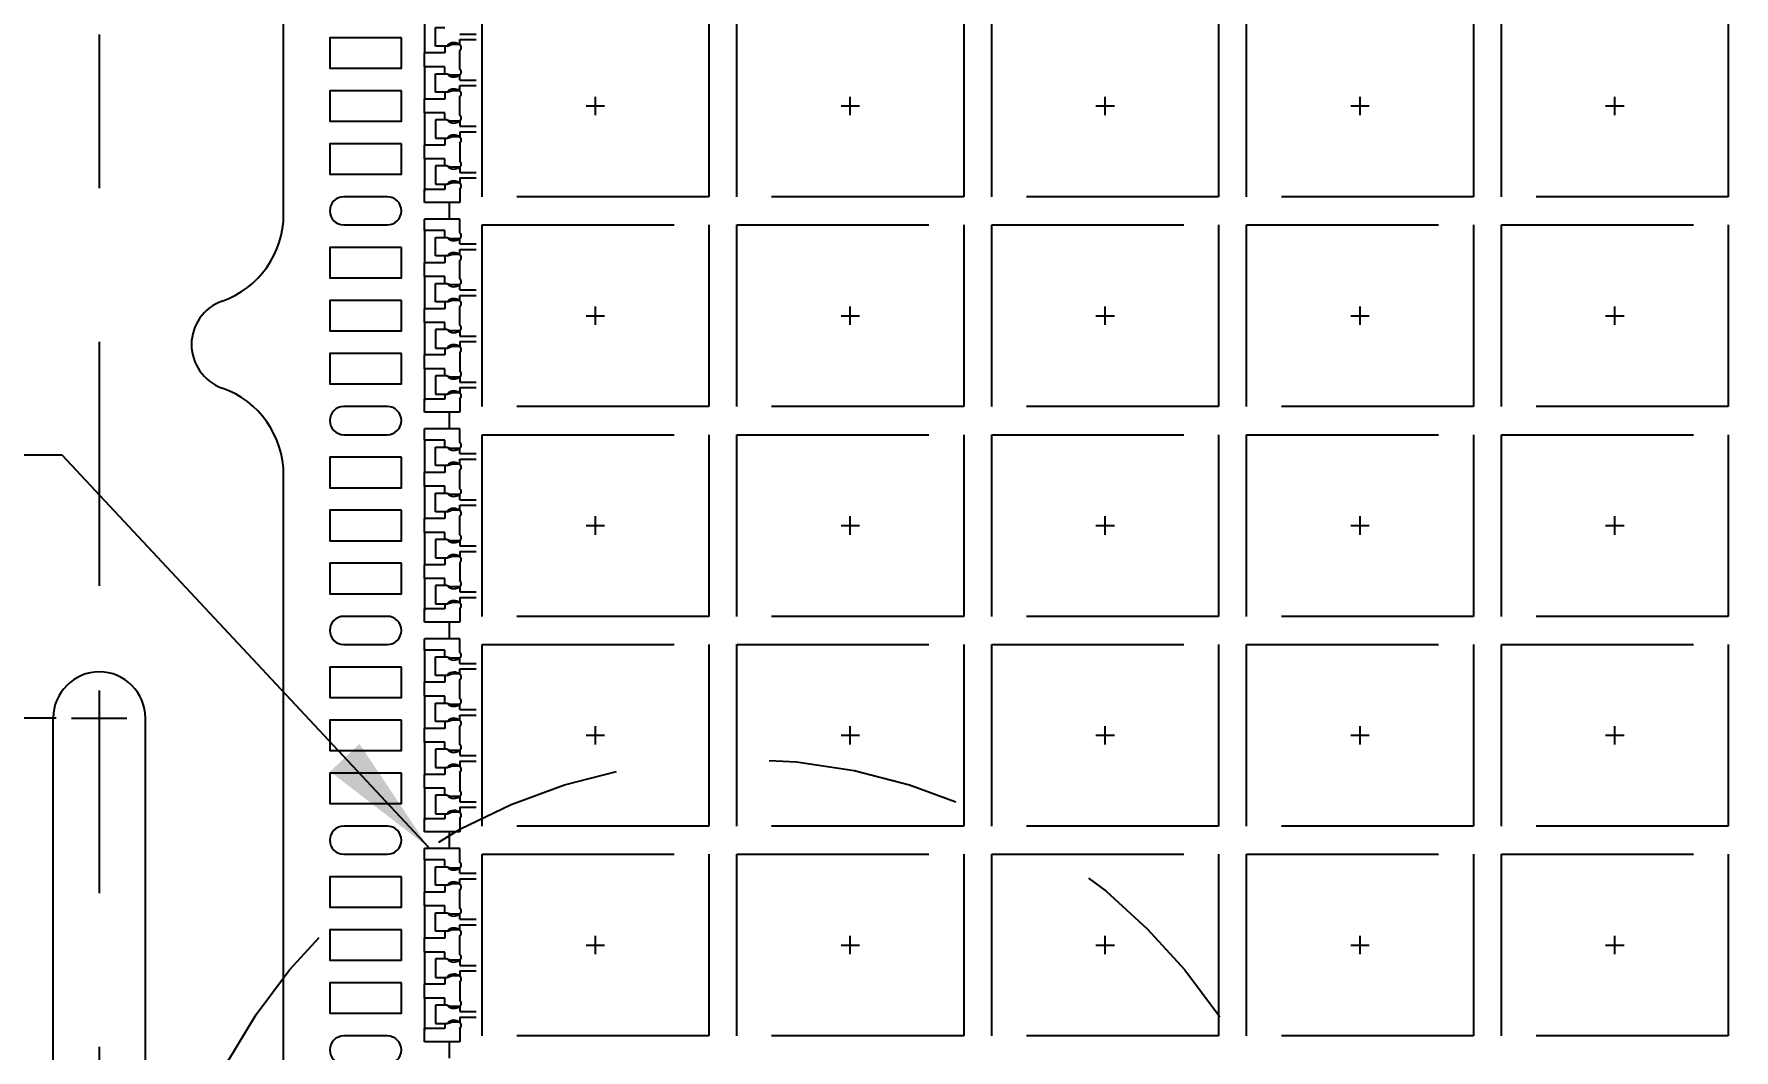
# Model space of a CAD drawing. Header units: millimetres. Extents: x 393.2 to 449.6, y 107.5 to 114.2.
# Drawn here: x 405.496 to 406.603, y 109.645 to 110.306 of the extents above; entities that cross this region are included whole.
import ezdxf

# ---------------------------------------------------------------- set-up
doc = ezdxf.new("R2010")
doc.units = ezdxf.units.MM
doc.header["$LTSCALE"] = 0.5
doc.header["$PDMODE"] = 98
for name, pattern in [('CENTER', [50.8, 31.75, -6.35, 6.35, -6.35]), ('HIDDEN', [0.375, 0.25, -0.125]), ('PHANTOM', [2.5, 1.25, -0.25, 0.25, -0.25, 0.25, -0.25])]:
    doc.linetypes.add(name, pattern=pattern)
for name, color, linetype in [('1D', 4, 'Continuous'), ('BTM', 7, 'HIDDEN'), ('CEN', 2, 'CENTER'), ('DIM', 3, 'Continuous'), ('PKG', 1, 'PHANTOM')]:
    doc.layers.add(name, color=color, linetype=linetype)
doc.styles.add('SIMPLEX', font='simplex.shx')
doc.dimstyles.new('Standard2', dxfattribs={"dimtxt": 0.06, "dimasz": 0.08, "dimexe": 0.01, "dimexo": 0.01, "dimgap": 0.027, "dimtad": 0, "dimdec": 3, "dimlfac": 16.666667, "dimrnd": 0.0005, "dimzin": 1, "dimdsep": 46, "dimtxsty": 'SIMPLEX', "dimcen": 0.1905, "dimclrd": 256, "dimclre": 256, "dimclrt": 256, "dimadec": 0, "dimazin": 0, "dimtp": 0.03, "dimtm": 0.05, "dimtfac": 0.8, "dimtdec": 3, "dimtmove": 0, "dimatfit": 3, "dimfxl": 0.05, "dimtolj": 1, "dimtzin": 4, "dimlwd": -1, "dimlwe": -1, "dimarcsym": 0})
doc.dimstyles.new('Standard4', dxfattribs={"dimtxt": 0.08, "dimasz": 0.08, "dimexe": 0.015, "dimexo": 0.015, "dimgap": 0.027, "dimtad": 0, "dimdec": 3, "dimrnd": 0.0005, "dimzin": 1, "dimdsep": 46, "dimtxsty": 'SIMPLEX', "dimcen": 0.1905, "dimclrd": 256, "dimclre": 256, "dimclrt": 256, "dimadec": 0, "dimazin": 0, "dimtp": 0.03, "dimtm": 0.05, "dimtfac": 0.8, "dimtdec": 3, "dimtmove": 0, "dimatfit": 3, "dimfxl": 0.05, "dimtolj": 1, "dimtzin": 4, "dimlwd": -1, "dimlwe": -1, "dimarcsym": 0})

# ---------------------------------------------------------------- blocks, each defined once
blk = doc.blocks.new('*D17')
at = {"layer": '1D', "ltscale": 0.1, "transparency": 16777216}
blk.add_line((406.3786, 108.9867), (406.3786, 108.5493), dxfattribs=at)
at = {"layer": 'Defpoints', "color": 0, "ltscale": 0.1, "transparency": 16777216}
for p in [(407.4376, 111.0096), (406.3786, 108.9967), (406.3786, 108.5493)]:
    blk.add_point(p, dxfattribs=at)
at = {"layer": '1D', "ltscale": 0.1, "transparency": 16777216, "insert": (406.3786, 108.3794), "char_height": 0.06, "attachment_point": 5, "rotation": 90, "style": 'SIMPLEX'}
blk.add_mtext('\\A1;17.650', dxfattribs=at)
blk = doc.blocks.new('*D18')
at = {"layer": '1D', "ltscale": 0.1, "transparency": 16777216}
blk.add_line((405.5106, 109.4407), (405.0469, 109.4407), dxfattribs=at)
at = {"layer": 'Defpoints', "color": 0, "ltscale": 0.1, "transparency": 16777216}
for p in [(407.4376, 111.0096), (405.0469, 109.4407), (405.5206, 109.4407)]:
    blk.add_point(p, dxfattribs=at)
at = {"layer": '1D', "ltscale": 0.1, "transparency": 16777216, "insert": (404.8771, 109.4407), "char_height": 0.06, "attachment_point": 5, "style": 'SIMPLEX'}
blk.add_mtext('\\A1;26.150', dxfattribs=at)
blk = doc.blocks.new('*D19')
at = {"layer": '1D', "ltscale": 0.1, "transparency": 16777216}
blk.add_line((405.5106, 109.8606), (405.0469, 109.8606), dxfattribs=at)
at = {"layer": 'Defpoints', "color": 0, "ltscale": 0.1, "transparency": 16777216}
for p in [(407.4376, 111.0096), (405.0469, 109.8606), (405.5206, 109.8606)]:
    blk.add_point(p, dxfattribs=at)
at = {"layer": '1D', "ltscale": 0.1, "transparency": 16777216, "insert": (404.8828, 109.8606), "char_height": 0.06, "attachment_point": 5, "style": 'SIMPLEX'}
blk.add_mtext('\\A1;19.150', dxfattribs=at)
blk = doc.blocks.new('*D40')
at = {"layer": 'Defpoints', "color": 0, "transparency": 16777216}
for p in [(407.4376, 111.0096), (405.7503, 109.1976), (405.0473, 109.0161)]:
    blk.add_point(p, dxfattribs=at)
at = {"layer": 'DIM', "transparency": 16777216}
for p, q in [((405.3673, 109.1976), (405.2073, 109.0161)), ((405.7403, 109.1976), (405.3673, 109.1976)), ((405.2073, 109.0161), (405.0473, 109.0161))]:
    blk.add_line(p, q, dxfattribs=at)
at = {"layer": 'DIM', "transparency": 16777216, "insert": (404.8717, 109.0161), "char_height": 0.06, "attachment_point": 5, "style": 'SIMPLEX'}
blk.add_mtext('\\A1;30.200', dxfattribs=at)
blk = doc.blocks.new('*D41')
at = {"layer": 'Defpoints', "color": 0, "transparency": 16777216}
for p in [(407.4376, 111.0096), (406.3786, 109.0236), (405.0473, 108.9219)]:
    blk.add_point(p, dxfattribs=at)
at = {"layer": 'DIM', "transparency": 16777216}
for p, q in [((405.3673, 109.0236), (405.2073, 108.9219)), ((406.3686, 109.0236), (405.3673, 109.0236)), ((405.2073, 108.9219), (405.0473, 108.9219))]:
    blk.add_line(p, q, dxfattribs=at)
at = {"layer": 'DIM', "transparency": 16777216, "insert": (404.8775, 108.9219), "char_height": 0.06, "attachment_point": 5, "style": 'SIMPLEX'}
blk.add_mtext('\\A1;33.100', dxfattribs=at)
blk = doc.blocks.new('*D42')
at = {"layer": 'Defpoints', "color": 0, "transparency": 16777216}
for p in [(407.4376, 111.0096), (405.6886, 109.2351), (405.466, 108.5492)]:
    blk.add_point(p, dxfattribs=at)
at = {"layer": 'DIM', "transparency": 16777216}
for p, q in [((405.6886, 109.2251), (405.6886, 108.8692)), ((405.6886, 108.8692), (405.466, 108.7092)), ((405.466, 108.7092), (405.466, 108.5492))]:
    blk.add_line(p, q, dxfattribs=at)
at = {"layer": 'DIM', "transparency": 16777216, "insert": (405.466, 108.3794), "char_height": 0.06, "attachment_point": 5, "rotation": 90, "style": 'SIMPLEX'}
blk.add_mtext('\\A1;29.150', dxfattribs=at)
blk = doc.blocks.new('*D43')
at = {"layer": 'Defpoints', "color": 0, "transparency": 16777216}
for p in [(407.4376, 111.0096), (405.7575, 109.2524), (405.7701, 108.5492)]:
    blk.add_point(p, dxfattribs=at)
at = {"layer": 'DIM', "transparency": 16777216}
for p, q in [((405.7575, 109.2424), (405.7575, 108.8692)), ((405.7575, 108.8692), (405.7701, 108.7092)), ((405.7701, 108.7092), (405.7701, 108.5492))]:
    blk.add_line(p, q, dxfattribs=at)
at = {"layer": 'DIM', "transparency": 16777216, "insert": (405.7701, 108.3737), "char_height": 0.06, "attachment_point": 5, "rotation": 90, "style": 'SIMPLEX'}
blk.add_mtext('\\A1;28.003', dxfattribs=at)
blk = doc.blocks.new('*D44')
at = {"layer": 'Defpoints', "color": 0, "transparency": 16777216}
for p in [(407.4376, 111.0096), (405.7666, 109.2297), (405.8534, 108.5492)]:
    blk.add_point(p, dxfattribs=at)
at = {"layer": 'DIM', "transparency": 16777216}
for p, q in [((405.7666, 109.2197), (405.7666, 108.8692)), ((405.7666, 108.8692), (405.8534, 108.7092)), ((405.8534, 108.7092), (405.8534, 108.5492))]:
    blk.add_line(p, q, dxfattribs=at)
at = {"layer": 'DIM', "transparency": 16777216, "insert": (405.8534, 108.3737), "char_height": 0.06, "attachment_point": 5, "rotation": 90, "style": 'SIMPLEX'}
blk.add_mtext('\\A1;27.850', dxfattribs=at)
blk = doc.blocks.new('*D45')
at = {"layer": 'Defpoints', "color": 0, "transparency": 16777216}
for p in [(407.4376, 111.0096), (405.6978, 109.226), (405.0473, 109.1644)]:
    blk.add_point(p, dxfattribs=at)
at = {"layer": 'DIM', "transparency": 16777216}
for p, q in [((405.3673, 109.226), (405.2073, 109.1644)), ((405.6878, 109.226), (405.3673, 109.226)), ((405.2073, 109.1644), (405.0473, 109.1644))]:
    blk.add_line(p, q, dxfattribs=at)
at = {"layer": 'DIM', "transparency": 16777216, "insert": (404.8717, 109.1644), "char_height": 0.06, "attachment_point": 5, "style": 'SIMPLEX'}
blk.add_mtext('\\A1;29.728', dxfattribs=at)
blk = doc.blocks.new('*D46')
at = {"layer": 'Defpoints', "color": 0, "ltscale": 0.1, "transparency": 16777216}
for p in [(407.4376, 111.0096), (405.7732, 109.2231), (405.0473, 109.0943)]:
    blk.add_point(p, dxfattribs=at)
at = {"layer": 'DIM', "linetype": 'ByBlock', "ltscale": 0.1, "transparency": 16777216}
for p, q in [((405.3673, 109.2231), (405.2073, 109.0943)), ((405.7632, 109.2231), (405.3673, 109.2231)), ((405.2073, 109.0943), (405.0473, 109.0943))]:
    blk.add_line(p, q, dxfattribs=at)
at = {"layer": 'DIM', "ltscale": 0.1, "transparency": 16777216, "insert": (404.8717, 109.0943), "char_height": 0.06, "attachment_point": 5, "style": 'SIMPLEX'}
blk.add_mtext('\\A1;29.775', dxfattribs=at)
blk = doc.blocks.new('*D47')
at = {"layer": 'Defpoints', "color": 0, "ltscale": 0.1, "transparency": 16777216}
for p in [(407.4376, 111.0096), (405.7353, 109.2351), (405.5645, 108.5492)]:
    blk.add_point(p, dxfattribs=at)
at = {"layer": 'DIM', "linetype": 'ByBlock', "ltscale": 0.1, "transparency": 16777216}
for p, q in [((405.7353, 109.2251), (405.7353, 108.8692)), ((405.7353, 108.8692), (405.5645, 108.7092)), ((405.5645, 108.7092), (405.5645, 108.5492))]:
    blk.add_line(p, q, dxfattribs=at)
at = {"layer": 'DIM', "ltscale": 0.1, "transparency": 16777216, "insert": (405.5645, 108.3737), "char_height": 0.06, "attachment_point": 5, "rotation": 90, "style": 'SIMPLEX'}
blk.add_mtext('\\A1;28.373', dxfattribs=at)
blk = doc.blocks.new('*D48')
at = {"layer": 'Defpoints', "color": 0, "ltscale": 0.1, "transparency": 16777216}
for p in [(407.4376, 111.0096), (405.7503, 109.1976), (405.6691, 108.5492)]:
    blk.add_point(p, dxfattribs=at)
at = {"layer": 'DIM', "linetype": 'ByBlock', "ltscale": 0.1, "transparency": 16777216}
for p, q in [((405.7503, 109.1876), (405.7503, 108.8692)), ((405.7503, 108.8692), (405.6691, 108.7092)), ((405.6691, 108.7092), (405.6691, 108.5492))]:
    blk.add_line(p, q, dxfattribs=at)
at = {"layer": 'DIM', "ltscale": 0.1, "transparency": 16777216, "insert": (405.6691, 108.3794), "char_height": 0.06, "attachment_point": 5, "rotation": 90, "style": 'SIMPLEX'}
blk.add_mtext('\\A1;28.123', dxfattribs=at)
blk = doc.blocks.new('*D49')
at = {"layer": 'Defpoints', "color": 0, "ltscale": 0.1, "transparency": 16777216}
for p in [(407.4376, 111.0096), (405.0473, 109.2297), (405.7503, 109.2297)]:
    blk.add_point(p, dxfattribs=at)
at = {"layer": 'DIM', "linetype": 'ByBlock', "ltscale": 0.1, "transparency": 16777216}
blk.add_line((405.7403, 109.2297), (405.0473, 109.2297), dxfattribs=at)
at = {"layer": 'DIM', "ltscale": 0.1, "transparency": 16777216, "insert": (404.8717, 109.2297), "char_height": 0.06, "attachment_point": 5, "style": 'SIMPLEX'}
blk.add_mtext('\\A1;29.665', dxfattribs=at)
blk = doc.blocks.new('*D50')
at = {"layer": 'Defpoints', "color": 0, "ltscale": 0.1, "transparency": 16777216}
for p in [(407.4376, 111.0096), (405.7732, 109.1976), (405.9413, 108.5492)]:
    blk.add_point(p, dxfattribs=at)
at = {"layer": 'DIM', "linetype": 'ByBlock', "ltscale": 0.1, "transparency": 16777216}
for p, q in [((405.7732, 109.1876), (405.7732, 108.8692)), ((405.7732, 108.8692), (405.9413, 108.7092)), ((405.9413, 108.7092), (405.9413, 108.5492))]:
    blk.add_line(p, q, dxfattribs=at)
at = {"layer": 'DIM', "ltscale": 0.1, "transparency": 16777216, "insert": (405.9413, 108.3737), "char_height": 0.06, "attachment_point": 5, "rotation": 90, "style": 'SIMPLEX'}
blk.add_mtext('\\A1;27.740', dxfattribs=at)
blk = doc.blocks.new('*D51')
at = {"layer": 'Defpoints', "color": 0, "ltscale": 0.1, "transparency": 16777216}
for p in [(407.4376, 111.0096), (405.0473, 109.3055), (405.7503, 109.2405)]:
    blk.add_point(p, dxfattribs=at)
at = {"layer": 'DIM', "linetype": 'ByBlock', "ltscale": 0.1, "transparency": 16777216}
for p, q in [((405.2073, 109.3055), (405.0473, 109.3055)), ((405.3673, 109.2405), (405.2073, 109.3055)), ((405.7403, 109.2405), (405.3673, 109.2405))]:
    blk.add_line(p, q, dxfattribs=at)
at = {"layer": 'DIM', "ltscale": 0.1, "transparency": 16777216, "insert": (404.8717, 109.3055), "char_height": 0.06, "attachment_point": 5, "style": 'SIMPLEX'}
blk.add_mtext('\\A1;29.485', dxfattribs=at)
blk = doc.blocks.new('*U100')
at = {"layer": 'CEN', "ltscale": 0.005}
for p, q in [((-0.006, 0), (0.006, 0)), ((0, -0.006), (0, 0.006))]:
    blk.add_line(p, q, dxfattribs=at)
at = {"layer": 'PKG', "color": 1, "linetype": 'HIDDEN'}
blk.add_lwpolyline([(-0.0738, -0.0591), (-0.0738, 0.0591), (0.0738, 0.0591), (0.0738, -0.0591)], close=True, dxfattribs=at)
blk = doc.blocks.new('*U101')
at = {"layer": 'CEN', "color": 0, "linetype": 'ByBlock', "lineweight": -2, "transparency": 16777216}
for p in [(0, 0.9555), (0.1659, 0.9555), (0.3318, 0.9555), (0.4977, 0.9555), (0.6636, 0.9555), (0, 0.819), (0.1659, 0.819), (0.3318, 0.819), (0.4977, 0.819), (0.6636, 0.819), (0, 0.6825), (0.1659, 0.6825), (0.3318, 0.6825), (0.4977, 0.6825), (0.6636, 0.6825), (0, 0.546), (0.1659, 0.546), (0.3318, 0.546), (0.4977, 0.546), (0.6636, 0.546), (0, 0.4095), (0.1659, 0.4095), (0.3318, 0.4095), (0.4977, 0.4095), (0.6636, 0.4095)]:
    blk.add_blockref('*U100', p, dxfattribs=at)
blk = doc.blocks.new('*D153')
at = {"layer": 'Defpoints', "color": 0, "ltscale": 0.1, "transparency": 16777216}
for p in [(407.4376, 111.0096), (405.0473, 109.3708), (405.6978, 109.2443)]:
    blk.add_point(p, dxfattribs=at)
at = {"layer": 'DIM', "ltscale": 0.1, "transparency": 16777216}
for p, q in [((405.2073, 109.3708), (405.0473, 109.3708)), ((405.3673, 109.2443), (405.2073, 109.3708)), ((405.6878, 109.2443), (405.3673, 109.2443))]:
    blk.add_line(p, q, dxfattribs=at)
at = {"layer": 'DIM', "ltscale": 0.1, "transparency": 16777216, "insert": (404.8717, 109.3708), "char_height": 0.06, "attachment_point": 5, "style": 'SIMPLEX'}
blk.add_mtext('\\A1;29.423', dxfattribs=at)
blk = doc.blocks.new('*D154')
at = {"layer": 'Defpoints', "color": 0, "ltscale": 0.1, "transparency": 16777216}
for p in [(407.4376, 111.0096), (405.784, 109.1976), (406.0263, 108.5492)]:
    blk.add_point(p, dxfattribs=at)
at = {"layer": 'DIM', "ltscale": 0.1, "transparency": 16777216}
for p, q in [((405.784, 109.1876), (405.784, 108.8692)), ((405.784, 108.8692), (406.0263, 108.7092)), ((406.0263, 108.7092), (406.0263, 108.5492))]:
    blk.add_line(p, q, dxfattribs=at)
at = {"layer": 'DIM', "ltscale": 0.1, "transparency": 16777216, "insert": (406.0263, 108.3737), "char_height": 0.06, "attachment_point": 5, "rotation": 90, "style": 'SIMPLEX'}
blk.add_mtext('\\A1;27.560', dxfattribs=at)

msp = doc.modelspace()

# ---------------------------------------------------------------- linework, layer by layer
at = {"ltscale": 0.03}
for p, q in [((405.764989, 110.297892), (405.763489, 110.297892)), ((405.763489, 110.297892), (405.763489, 110.293392)), ((405.764989, 110.297892), (405.767989, 110.298792)), ((405.773239, 110.298792), (405.767989, 110.298792)), ((405.763489, 110.293392), (405.750289, 110.293392)), ((405.750289, 110.284392), (405.750289, 110.293392)), ((405.773239, 110.283061), (405.773239, 110.294723)), ((405.763489, 110.284392), (405.750289, 110.284392)), ((405.763489, 110.279892), (405.763489, 110.284392)), ((405.763489, 110.279892), (405.764989, 110.279892)), ((405.764989, 110.279892), (405.767989, 110.278992)), ((405.773239, 110.278992), (405.767989, 110.278992)), ((405.764989, 110.267892), (405.763489, 110.267892)), ((405.763489, 110.267892), (405.763489, 110.263392)), ((405.764989, 110.267892), (405.767989, 110.268792)), ((405.773239, 110.268792), (405.767989, 110.268792)), ((405.773239, 110.253061), (405.773239, 110.264723)), ((405.763489, 110.263392), (405.750289, 110.263392)), ((405.750289, 110.254392), (405.750289, 110.263392)), ((405.763489, 110.254392), (405.750289, 110.254392)), ((405.763489, 110.249892), (405.763489, 110.254392)), ((405.764989, 110.249892), (405.763489, 110.249892)), ((405.764989, 110.249892), (405.767989, 110.248992)), ((405.773239, 110.248992), (405.767989, 110.248992)), ((405.763489, 110.233392), (405.750289, 110.233392)), ((405.750289, 110.224392), (405.750289, 110.233392)), ((405.763489, 110.237892), (405.764989, 110.237892)), ((405.763489, 110.237892), (405.763489, 110.233392)), ((405.764989, 110.237892), (405.767989, 110.238792)), ((405.773239, 110.238792), (405.767989, 110.238792)), ((405.773239, 110.234723), (405.773239, 110.223061)), ((405.763489, 110.224392), (405.750289, 110.224392)), ((405.763489, 110.219892), (405.763489, 110.224392)), ((405.764989, 110.219892), (405.763489, 110.219892)), ((405.764989, 110.219892), (405.767989, 110.218992)), ((405.764989, 110.207892), (405.767989, 110.208792)), ((405.773239, 110.218992), (405.767989, 110.218992)), ((405.773239, 110.218992), (405.767989, 110.218992)), ((405.773239, 110.208792), (405.767989, 110.208792)), ((405.773239, 110.208792), (405.767989, 110.208792)), ((405.763489, 110.204592), (405.750289, 110.204592)), ((405.750289, 110.196042), (405.750289, 110.204592)), ((405.763489, 110.207892), (405.763489, 110.204592)), ((405.763489, 110.207892), (405.764989, 110.207892)), ((405.773239, 110.204723), (405.773239, 110.196042)), ((405.773239, 110.196042), (405.750289, 110.196042)), ((405.773239, 110.185242), (405.750289, 110.185242)), ((405.750289, 110.177892), (405.750289, 110.185242)), ((405.763489, 110.177892), (405.750289, 110.177892)), ((405.763489, 110.173392), (405.763489, 110.177892)), ((405.773239, 110.176561), (405.773239, 110.185242)), ((405.763489, 110.173392), (405.764989, 110.173392)), ((405.764989, 110.173392), (405.767989, 110.172492)), ((405.773239, 110.172492), (405.767989, 110.172492)), ((405.763489, 110.156892), (405.750289, 110.156892)), ((405.750289, 110.147892), (405.750289, 110.156892)), ((405.764989, 110.161392), (405.763489, 110.161392)), ((405.763489, 110.161392), (405.763489, 110.156892)), ((405.764989, 110.161392), (405.767989, 110.162292)), ((405.773239, 110.162292), (405.767989, 110.162292)), ((405.773239, 110.146561), (405.773239, 110.158223)), ((405.763489, 110.147892), (405.750289, 110.147892)), ((405.763489, 110.143392), (405.763489, 110.147892)), ((405.763489, 110.143392), (405.764989, 110.143392)), ((405.764989, 110.143392), (405.767989, 110.142492)), ((405.773239, 110.142492), (405.767989, 110.142492)), ((405.764989, 110.131392), (405.763489, 110.131392)), ((405.763489, 110.131392), (405.763489, 110.126892)), ((405.764989, 110.131392), (405.767989, 110.132292)), ((405.773239, 110.132292), (405.767989, 110.132292)), ((405.763489, 110.126892), (405.750289, 110.126892)), ((405.750289, 110.117892), (405.750289, 110.126892)), ((405.773239, 110.116561), (405.773239, 110.128223)), ((405.763489, 110.117892), (405.750289, 110.117892)), ((405.763489, 110.113392), (405.763489, 110.117892)), ((405.764989, 110.113392), (405.763489, 110.113392)), ((405.764989, 110.113392), (405.767989, 110.112492)), ((405.773239, 110.112492), (405.767989, 110.112492)), ((405.763489, 110.101392), (405.764989, 110.101392)), ((405.763489, 110.101392), (405.763489, 110.096892)), ((405.764989, 110.101392), (405.767989, 110.102292)), ((405.773239, 110.102292), (405.767989, 110.102292)), ((405.773239, 110.098223), (405.773239, 110.086561)), ((405.763489, 110.096892), (405.750289, 110.096892)), ((405.750289, 110.087892), (405.750289, 110.096892)), ((405.763489, 110.087892), (405.750289, 110.087892)), ((405.763489, 110.083392), (405.763489, 110.087892)), ((405.764989, 110.083392), (405.763489, 110.083392)), ((405.764989, 110.083392), (405.767989, 110.082492)), ((405.773239, 110.082492), (405.767989, 110.082492)), ((405.773239, 110.082492), (405.767989, 110.082492)), ((405.763489, 110.068092), (405.750289, 110.068092)), ((405.750289, 110.059542), (405.750289, 110.068092)), ((405.763489, 110.071392), (405.763489, 110.068092)), ((405.763489, 110.071392), (405.764989, 110.071392)), ((405.764989, 110.071392), (405.767989, 110.072292)), ((405.773239, 110.072292), (405.767989, 110.072292)), ((405.773239, 110.072292), (405.767989, 110.072292)), ((405.773239, 110.068223), (405.773239, 110.059542)), ((405.773239, 110.059542), (405.750289, 110.059542)), ((405.773239, 110.048742), (405.750289, 110.048742)), ((405.750289, 110.041392), (405.750289, 110.048742)), ((405.773239, 110.040061), (405.773239, 110.048742)), ((405.763489, 110.041392), (405.750289, 110.041392)), ((405.763489, 110.036892), (405.763489, 110.041392)), ((405.763489, 110.036892), (405.764989, 110.036892)), ((405.764989, 110.036892), (405.767989, 110.035992)), ((405.773239, 110.035992), (405.767989, 110.035992)), ((405.763489, 110.020392), (405.750289, 110.020392)), ((405.750289, 110.011392), (405.750289, 110.020392)), ((405.764989, 110.024892), (405.763489, 110.024892)), ((405.763489, 110.024892), (405.763489, 110.020392)), ((405.764989, 110.024892), (405.767989, 110.025792)), ((405.773239, 110.025792), (405.767989, 110.025792)), ((405.773239, 110.010061), (405.773239, 110.021723)), ((405.763489, 110.011392), (405.750289, 110.011392)), ((405.763489, 110.006892), (405.763489, 110.011392)), ((405.763489, 110.006892), (405.764989, 110.006892)), ((405.764989, 110.006892), (405.767989, 110.005992)), ((405.773239, 110.005992), (405.767989, 110.005992)), ((405.763489, 109.990392), (405.750289, 109.990392)), ((405.750289, 109.981392), (405.750289, 109.990392)), ((405.764989, 109.994892), (405.763489, 109.994892)), ((405.763489, 109.994892), (405.763489, 109.990392)), ((405.764989, 109.994892), (405.767989, 109.995792)), ((405.773239, 109.995792), (405.767989, 109.995792)), ((405.773239, 109.980061), (405.773239, 109.991723)), ((405.763489, 109.981392), (405.750289, 109.981392)), ((405.763489, 109.976892), (405.763489, 109.981392)), ((405.764989, 109.976892), (405.763489, 109.976892)), ((405.764989, 109.976892), (405.767989, 109.975992)), ((405.773239, 109.975992), (405.767989, 109.975992)), ((405.763489, 109.964892), (405.764989, 109.964892)), ((405.763489, 109.964892), (405.763489, 109.960392)), ((405.764989, 109.964892), (405.767989, 109.965792)), ((405.773239, 109.965792), (405.767989, 109.965792)), ((405.763489, 109.960392), (405.750289, 109.960392)), ((405.750289, 109.951392), (405.750289, 109.960392)), ((405.773239, 109.961723), (405.773239, 109.950061)), ((405.763489, 109.951392), (405.750289, 109.951392)), ((405.763489, 109.946892), (405.763489, 109.951392)), ((405.764989, 109.946892), (405.763489, 109.946892)), ((405.764989, 109.946892), (405.767989, 109.945992)), ((405.773239, 109.945992), (405.767989, 109.945992)), ((405.773239, 109.945992), (405.767989, 109.945992)), ((405.763489, 109.931592), (405.750289, 109.931592)), ((405.750289, 109.923042), (405.750289, 109.931592)), ((405.763489, 109.934892), (405.763489, 109.931592)), ((405.763489, 109.934892), (405.764989, 109.934892)), ((405.764989, 109.934892), (405.767989, 109.935792)), ((405.773239, 109.935792), (405.767989, 109.935792)), ((405.773239, 109.935792), (405.767989, 109.935792)), ((405.773239, 109.931723), (405.773239, 109.923042)), ((405.773239, 109.923042), (405.750289, 109.923042)), ((405.773239, 109.912242), (405.750289, 109.912242)), ((405.750289, 109.904892), (405.750289, 109.912242)), ((405.773239, 109.903561), (405.773239, 109.912242)), ((405.763489, 109.904892), (405.750289, 109.904892)), ((405.763489, 109.900392), (405.763489, 109.904892)), ((405.763489, 109.900392), (405.764989, 109.900392)), ((405.764989, 109.900392), (405.767989, 109.899492)), ((405.773239, 109.899492), (405.767989, 109.899492)), ((405.764989, 109.888392), (405.763489, 109.888392)), ((405.763489, 109.888392), (405.763489, 109.883892)), ((405.764989, 109.888392), (405.767989, 109.889292)), ((405.773239, 109.889292), (405.767989, 109.889292)), ((405.763489, 109.883892), (405.750289, 109.883892)), ((405.750289, 109.874892), (405.750289, 109.883892)), ((405.773239, 109.873561), (405.773239, 109.885223)), ((405.763489, 109.874892), (405.750289, 109.874892)), ((405.763489, 109.870392), (405.763489, 109.874892)), ((405.763489, 109.870392), (405.764989, 109.870392)), ((405.764989, 109.870392), (405.767989, 109.869492)), ((405.773239, 109.869492), (405.767989, 109.869492)), ((405.764989, 109.858392), (405.763489, 109.858392)), ((405.763489, 109.858392), (405.763489, 109.853892)), ((405.764989, 109.858392), (405.767989, 109.859292)), ((405.773239, 109.859292), (405.767989, 109.859292)), ((405.773239, 109.843561), (405.773239, 109.855223)), ((405.763489, 109.853892), (405.750289, 109.853892)), ((405.750289, 109.844892), (405.750289, 109.853892)), ((405.763489, 109.844892), (405.750289, 109.844892)), ((405.763489, 109.840392), (405.763489, 109.844892)), ((405.764989, 109.840392), (405.763489, 109.840392)), ((405.764989, 109.840392), (405.767989, 109.839492)), ((405.773239, 109.839492), (405.767989, 109.839492)), ((405.763489, 109.823892), (405.750289, 109.823892)), ((405.750289, 109.814892), (405.750289, 109.823892)), ((405.763489, 109.828392), (405.764989, 109.828392)), ((405.763489, 109.828392), (405.763489, 109.823892)), ((405.764989, 109.828392), (405.767989, 109.829292)), ((405.773239, 109.829292), (405.767989, 109.829292)), ((405.773239, 109.825223), (405.773239, 109.813561)), ((405.763489, 109.814892), (405.750289, 109.814892)), ((405.763489, 109.810392), (405.763489, 109.814892)), ((405.764989, 109.810392), (405.763489, 109.810392)), ((405.764989, 109.810392), (405.767989, 109.809492)), ((405.764989, 109.798392), (405.767989, 109.799292)), ((405.773239, 109.809492), (405.767989, 109.809492)), ((405.773239, 109.809492), (405.767989, 109.809492)), ((405.773239, 109.799292), (405.767989, 109.799292)), ((405.773239, 109.799292), (405.767989, 109.799292)), ((405.763489, 109.795092), (405.750289, 109.795092)), ((405.750289, 109.786542), (405.750289, 109.795092)), ((405.763489, 109.798392), (405.763489, 109.795092)), ((405.763489, 109.798392), (405.764989, 109.798392)), ((405.773239, 109.795223), (405.773239, 109.786542)), ((405.773239, 109.786542), (405.750289, 109.786542)), ((405.773239, 109.775742), (405.750289, 109.775742)), ((405.750289, 109.768392), (405.750289, 109.775742)), ((405.763489, 109.768392), (405.750289, 109.768392)), ((405.763489, 109.763892), (405.763489, 109.768392)), ((405.773239, 109.767061), (405.773239, 109.775742)), ((405.763489, 109.763892), (405.764989, 109.763892)), ((405.764989, 109.763892), (405.767989, 109.762992)), ((405.773239, 109.762992), (405.767989, 109.762992)), ((405.763489, 109.747392), (405.750289, 109.747392)), ((405.750289, 109.738392), (405.750289, 109.747392)), ((405.764989, 109.751892), (405.763489, 109.751892)), ((405.763489, 109.751892), (405.763489, 109.747392)), ((405.764989, 109.751892), (405.767989, 109.752792)), ((405.773239, 109.752792), (405.767989, 109.752792)), ((405.773239, 109.737061), (405.773239, 109.748723)), ((405.763489, 109.738392), (405.750289, 109.738392)), ((405.763489, 109.733892), (405.763489, 109.738392)), ((405.763489, 109.733892), (405.764989, 109.733892)), ((405.764989, 109.733892), (405.767989, 109.732992)), ((405.773239, 109.732992), (405.767989, 109.732992)), ((405.764989, 109.721892), (405.763489, 109.721892)), ((405.763489, 109.721892), (405.763489, 109.717392)), ((405.764989, 109.721892), (405.767989, 109.722792)), ((405.773239, 109.722792), (405.767989, 109.722792)), ((405.763489, 109.717392), (405.750289, 109.717392)), ((405.750289, 109.708392), (405.750289, 109.717392)), ((405.773239, 109.707061), (405.773239, 109.718723)), ((405.763489, 109.708392), (405.750289, 109.708392)), ((405.763489, 109.703892), (405.763489, 109.708392)), ((405.764989, 109.703892), (405.763489, 109.703892)), ((405.764989, 109.703892), (405.767989, 109.702992)), ((405.773239, 109.702992), (405.767989, 109.702992)), ((405.763489, 109.691892), (405.764989, 109.691892)), ((405.763489, 109.691892), (405.763489, 109.687392)), ((405.764989, 109.691892), (405.767989, 109.692792)), ((405.773239, 109.692792), (405.767989, 109.692792)), ((405.773239, 109.688723), (405.773239, 109.677061)), ((405.763489, 109.687392), (405.750289, 109.687392)), ((405.750289, 109.678392), (405.750289, 109.687392)), ((405.763489, 109.678392), (405.750289, 109.678392)), ((405.763489, 109.673892), (405.763489, 109.678392)), ((405.764989, 109.673892), (405.763489, 109.673892)), ((405.764989, 109.673892), (405.767989, 109.672992)), ((405.773239, 109.672992), (405.767989, 109.672992)), ((405.773239, 109.672992), (405.767989, 109.672992)), ((405.763489, 109.658592), (405.750289, 109.658592)), ((405.750289, 109.650042), (405.750289, 109.658592)), ((405.763489, 109.661892), (405.763489, 109.658592)), ((405.763489, 109.661892), (405.764989, 109.661892)), ((405.764989, 109.661892), (405.767989, 109.662792)), ((405.773239, 109.662792), (405.767989, 109.662792)), ((405.773239, 109.662792), (405.767989, 109.662792)), ((405.773239, 109.658723), (405.773239, 109.650042)), ((405.773239, 109.650042), (405.750289, 109.650042))]:
    msp.add_line(p, q, dxfattribs=at)
for p, q in [((405.508639, 109.440655), (405.508639, 109.860629)), ((405.568639, 109.440655), (405.568639, 109.860629))]:
    msp.add_line(p, q)
for points in [[(405.735289, 110.303292), (405.688639, 110.303292), (405.688639, 110.283492), (405.735289, 110.283492)], [(405.735289, 110.268792), (405.688639, 110.268792), (405.688639, 110.248992), (405.735289, 110.248992)], [(405.735289, 110.234292), (405.688639, 110.234292), (405.688639, 110.214492), (405.735289, 110.214492)], [(405.735289, 110.166792), (405.688639, 110.166792), (405.688639, 110.146992), (405.735289, 110.146992)], [(405.735289, 110.132292), (405.688639, 110.132292), (405.688639, 110.112492), (405.735289, 110.112492)], [(405.735289, 110.097792), (405.688639, 110.097792), (405.688639, 110.077992), (405.735289, 110.077992)], [(405.735289, 110.030292), (405.688639, 110.030292), (405.688639, 110.010492), (405.735289, 110.010492)], [(405.735289, 109.995792), (405.688639, 109.995792), (405.688639, 109.975992), (405.735289, 109.975992)], [(405.735289, 109.961292), (405.688639, 109.961292), (405.688639, 109.941492), (405.735289, 109.941492)], [(405.735289, 109.893792), (405.688639, 109.893792), (405.688639, 109.873992), (405.735289, 109.873992)], [(405.735289, 109.859292), (405.688639, 109.859292), (405.688639, 109.839492), (405.735289, 109.839492)], [(405.735289, 109.824792), (405.688639, 109.824792), (405.688639, 109.804992), (405.735289, 109.804992)], [(405.735289, 109.757292), (405.688639, 109.757292), (405.688639, 109.737492), (405.735289, 109.737492)], [(405.735289, 109.722792), (405.688639, 109.722792), (405.688639, 109.702992), (405.735289, 109.702992)], [(405.735289, 109.688292), (405.688639, 109.688292), (405.688639, 109.668492), (405.735289, 109.668492)]]:
    msp.add_lwpolyline(points, close=True, dxfattribs=at)
for points in [[(405.726139, 110.199792), (405.697789, 110.199792, 0.41421356), (405.688639, 110.190642), (405.688639, 110.190642, 0.41421356), (405.697789, 110.181492), (405.726139, 110.181492, 0.41421356), (405.735289, 110.190642), (405.735289, 110.190642, 0.41421356)], [(405.726139, 110.063292), (405.697789, 110.063292, 0.41421356), (405.688639, 110.054142), (405.688639, 110.054142, 0.41421356), (405.697789, 110.044992), (405.726139, 110.044992, 0.41421356), (405.735289, 110.054142), (405.735289, 110.054142, 0.41421356)], [(405.726139, 109.926792), (405.697789, 109.926792, 0.41421356), (405.688639, 109.917642), (405.688639, 109.917642, 0.41421356), (405.697789, 109.908492), (405.726139, 109.908492, 0.41421356), (405.735289, 109.917642), (405.735289, 109.917642, 0.41421356)], [(405.726139, 109.790292), (405.697789, 109.790292, 0.41421356), (405.688639, 109.781142), (405.688639, 109.781142, 0.41421356), (405.697789, 109.771992), (405.726139, 109.771992, 0.41421356), (405.735289, 109.781142), (405.735289, 109.781142, 0.41421356)], [(405.726139, 109.653792), (405.697789, 109.653792, 0.41421356), (405.688639, 109.644642), (405.688639, 109.644642, 0.41421356), (405.697789, 109.635492), (405.726139, 109.635492, 0.41421356), (405.735289, 109.644642), (405.735289, 109.644642, 0.41421356)]]:
    msp.add_lwpolyline(points, format="xyb", close=True, dxfattribs=at)
at = {"color": 4, "linetype": 'HIDDEN'}
msp.add_circle((405.95381, 109.456494), 0.377629, dxfattribs=at)
at = {"ltscale": 0.03}
for centre, radius, start, end in [((405.769464, 110.294175), 0.005818, 89.752882, 140.280905), ((405.769078, 110.292249), 0.007754, 57.548187, 86.96247), ((405.771389, 110.296758), 0.00275, 312.275937, 47.724063), ((405.769464, 110.28361), 0.005818, 219.719095, 270.247118), ((405.769078, 110.285536), 0.007754, 273.03753, 302.451813), ((405.771389, 110.281027), 0.00275, 312.275937, 47.724063), ((405.769464, 110.264175), 0.005818, 89.752882, 140.280905), ((405.769078, 110.262249), 0.007754, 57.548187, 86.96247), ((405.771389, 110.266758), 0.00275, 312.275937, 47.724063), ((405.771389, 110.251027), 0.00275, 312.275937, 47.724063), ((405.769464, 110.25361), 0.005818, 219.719095, 270.247118), ((405.769078, 110.255536), 0.007754, 273.03753, 302.451813), ((405.769464, 110.234175), 0.005818, 89.752882, 140.280905), ((405.769078, 110.232249), 0.007754, 57.548187, 86.96247), ((405.771389, 110.236758), 0.00275, 312.275937, 47.724063), ((405.769464, 110.22361), 0.005818, 219.719095, 270.247118), ((405.771389, 110.221027), 0.00275, 312.275937, 47.724063), ((405.769464, 110.204175), 0.005818, 89.752882, 140.280905), ((405.769078, 110.225536), 0.007754, 273.03753, 302.451813), ((405.769078, 110.202249), 0.007754, 57.548187, 86.96247), ((405.771389, 110.206758), 0.00275, 312.275937, 47.724063), ((405.771389, 110.174527), 0.00275, 312.275937, 47.724063), ((405.769464, 110.17711), 0.005818, 219.719095, 270.247118), ((405.769078, 110.179036), 0.007754, 273.03753, 302.451813), ((405.769464, 110.157675), 0.005818, 89.752882, 140.280905), ((405.769078, 110.155749), 0.007754, 57.548187, 86.96247), ((405.771389, 110.160258), 0.00275, 312.275937, 47.724063), ((405.769464, 110.14711), 0.005818, 219.719095, 270.247118), ((405.769078, 110.149036), 0.007754, 273.03753, 302.451813), ((405.771389, 110.144527), 0.00275, 312.275937, 47.724063), ((405.769464, 110.127675), 0.005818, 89.752882, 140.280905), ((405.769078, 110.125749), 0.007754, 57.548187, 86.96247), ((405.771389, 110.130258), 0.00275, 312.275937, 47.724063), ((405.769464, 110.11711), 0.005818, 219.719095, 270.247118), ((405.769078, 110.119036), 0.007754, 273.03753, 302.451813), ((405.771389, 110.114527), 0.00275, 312.275937, 47.724063), ((405.769464, 110.097675), 0.005818, 89.752882, 140.280905), ((405.769078, 110.095749), 0.007754, 57.548187, 86.96247), ((405.771389, 110.100258), 0.00275, 312.275937, 47.724063), ((405.771389, 110.084527), 0.00275, 312.275937, 47.724063), ((405.769464, 110.08711), 0.005818, 219.719095, 270.247118), ((405.769078, 110.089036), 0.007754, 273.03753, 302.451813), ((405.769464, 110.067675), 0.005818, 89.752882, 140.280905), ((405.769078, 110.065749), 0.007754, 57.548187, 86.96247), ((405.771389, 110.070258), 0.00275, 312.275937, 47.724063), ((405.769464, 110.04061), 0.005818, 219.719095, 270.247118), ((405.769078, 110.042536), 0.007754, 273.03753, 302.451813), ((405.771389, 110.038027), 0.00275, 312.275937, 47.724063), ((405.769464, 110.021175), 0.005818, 89.752882, 140.280905), ((405.769078, 110.019249), 0.007754, 57.548187, 86.96247), ((405.771389, 110.023758), 0.00275, 312.275937, 47.724063), ((405.771389, 110.008027), 0.00275, 312.275937, 47.724063), ((405.769464, 110.01061), 0.005818, 219.719095, 270.247118), ((405.769078, 110.012536), 0.007754, 273.03753, 302.451813), ((405.769464, 109.991175), 0.005818, 89.752882, 140.280905), ((405.769078, 109.989249), 0.007754, 57.548187, 86.96247), ((405.771389, 109.993758), 0.00275, 312.275937, 47.724063), ((405.769464, 109.98061), 0.005818, 219.719095, 270.247118), ((405.769078, 109.982536), 0.007754, 273.03753, 302.451813), ((405.771389, 109.978027), 0.00275, 312.275937, 47.724063), ((405.769464, 109.961175), 0.005818, 89.752882, 140.280905), ((405.769078, 109.959249), 0.007754, 57.548187, 86.96247), ((405.771389, 109.963758), 0.00275, 312.275937, 47.724063), ((405.769464, 109.95061), 0.005818, 219.719095, 270.247118), ((405.769078, 109.952536), 0.007754, 273.03753, 302.451813), ((405.771389, 109.948027), 0.00275, 312.275937, 47.724063), ((405.769464, 109.931175), 0.005818, 89.752882, 140.280905), ((405.769078, 109.929249), 0.007754, 57.548187, 86.96247), ((405.771389, 109.933758), 0.00275, 312.275937, 47.724063), ((405.769464, 109.90411), 0.005818, 219.719095, 270.247118), ((405.769078, 109.906036), 0.007754, 273.03753, 302.451813), ((405.771389, 109.901527), 0.00275, 312.275937, 47.724063), ((405.769464, 109.884675), 0.005818, 89.752882, 140.280905), ((405.769078, 109.882749), 0.007754, 57.548187, 86.96247), ((405.771389, 109.887258), 0.00275, 312.275937, 47.724063), ((405.769464, 109.87411), 0.005818, 219.719095, 270.247118), ((405.769078, 109.876036), 0.007754, 273.03753, 302.451813), ((405.771389, 109.871527), 0.00275, 312.275937, 47.724063), ((405.769464, 109.854675), 0.005818, 89.752882, 140.280905), ((405.769078, 109.852749), 0.007754, 57.548187, 86.96247), ((405.771389, 109.857258), 0.00275, 312.275937, 47.724063), ((405.771389, 109.841527), 0.00275, 312.275937, 47.724063), ((405.769464, 109.84411), 0.005818, 219.719095, 270.247118), ((405.769078, 109.846036), 0.007754, 273.03753, 302.451813), ((405.769464, 109.824675), 0.005818, 89.752882, 140.280905), ((405.769078, 109.822749), 0.007754, 57.548187, 86.96247), ((405.771389, 109.827258), 0.00275, 312.275937, 47.724063), ((405.769464, 109.81411), 0.005818, 219.719095, 270.247118), ((405.771389, 109.811527), 0.00275, 312.275937, 47.724063), ((405.769464, 109.794675), 0.005818, 89.752882, 140.280905), ((405.769078, 109.816036), 0.007754, 273.03753, 302.451813), ((405.769078, 109.792749), 0.007754, 57.548187, 86.96247), ((405.771389, 109.797258), 0.00275, 312.275937, 47.724063), ((405.771389, 109.765027), 0.00275, 312.275937, 47.724063), ((405.769464, 109.76761), 0.005818, 219.719095, 270.247118), ((405.769078, 109.769536), 0.007754, 273.03753, 302.451813), ((405.769464, 109.748175), 0.005818, 89.752882, 140.280905), ((405.769078, 109.746249), 0.007754, 57.548187, 86.96247), ((405.771389, 109.750758), 0.00275, 312.275937, 47.724063), ((405.769464, 109.73761), 0.005818, 219.719095, 270.247118), ((405.769078, 109.739536), 0.007754, 273.03753, 302.451813), ((405.771389, 109.735027), 0.00275, 312.275937, 47.724063), ((405.769464, 109.718175), 0.005818, 89.752882, 140.280905), ((405.769078, 109.716249), 0.007754, 57.548187, 86.96247), ((405.771389, 109.720758), 0.00275, 312.275937, 47.724063), ((405.769464, 109.70761), 0.005818, 219.719095, 270.247118), ((405.769078, 109.709536), 0.007754, 273.03753, 302.451813), ((405.771389, 109.705027), 0.00275, 312.275937, 47.724063), ((405.769464, 109.688175), 0.005818, 89.752882, 140.280905), ((405.769078, 109.686249), 0.007754, 57.548187, 86.96247), ((405.771389, 109.690758), 0.00275, 312.275937, 47.724063), ((405.771389, 109.675027), 0.00275, 312.275937, 47.724063), ((405.769464, 109.67761), 0.005818, 219.719095, 270.247118), ((405.769078, 109.679536), 0.007754, 273.03753, 302.451813), ((405.769464, 109.658175), 0.005818, 89.752882, 140.280905), ((405.769078, 109.656249), 0.007754, 57.548187, 86.96247), ((405.771389, 109.660758), 0.00275, 312.275937, 47.724063)]:
    msp.add_arc(centre, radius, start, end, dxfattribs=at)
at = {"color": 0}
msp.add_arc((405.538639, 109.860629), 0.03, 0, 180, dxfattribs=at)
at = {"layer": '1D', "linetype": 'CENTER', "ltscale": 0.01}
msp.add_line((405.538639, 112.857981), (405.538639, 109.219967), dxfattribs=at)
at = {"layer": '1D', "linetype": 'CENTER'}
for p, q in [((405.658639, 110.188495), (405.658639, 110.924789)), ((405.658639, 109.282495), (405.658639, 110.018789))]:
    msp.add_line(p, q, dxfattribs=at)
at = {"layer": '1D'}
for p, q in [((405.538639, 109.878629), (405.538639, 109.842629)), ((405.520639, 109.860629), (405.556639, 109.860629))]:
    msp.add_line(p, q, dxfattribs=at)
at = {"layer": '1D', "color": 4}
for centre, radius, start, end in [((405.598639, 110.188495), 0.06, 289.471221, 0), ((405.628639, 110.103642), 0.03, 109.471221, 250.528779), ((405.598639, 110.018789), 0.06, 0, 70.528779)]:
    msp.add_arc(centre, radius, start, end, dxfattribs=at)
at = {"layer": 'BTM', "ltscale": 0.03}
for p, q in [((405.750289, 110.314392), (405.750289, 110.293392)), ((405.773239, 110.305692), (405.784039, 110.305692)), ((405.773239, 110.302092), (405.784039, 110.302092)), ((405.773239, 110.298792), (405.773239, 110.302092)), ((405.750289, 110.284392), (405.750289, 110.263392)), ((405.773239, 110.275692), (405.773239, 110.278992)), ((405.773239, 110.275692), (405.784039, 110.275692)), ((405.773239, 110.272092), (405.784039, 110.272092)), ((405.773239, 110.268792), (405.773239, 110.272092)), ((405.750289, 110.254392), (405.750289, 110.233392)), ((405.773239, 110.248992), (405.773239, 110.245692)), ((405.773239, 110.245692), (405.784039, 110.245692)), ((405.773239, 110.242092), (405.784039, 110.242092)), ((405.773239, 110.242092), (405.773239, 110.238792)), ((405.750289, 110.224392), (405.750289, 110.203392)), ((405.773239, 110.218992), (405.773239, 110.215692)), ((405.773239, 110.215692), (405.784039, 110.215692)), ((405.773239, 110.212092), (405.784039, 110.212092)), ((405.773239, 110.212092), (405.773239, 110.208792)), ((405.766639, 110.185242), (405.766639, 110.196042)), ((405.750289, 110.177892), (405.750289, 110.156892)), ((405.773239, 110.169192), (405.773239, 110.172492)), ((405.773239, 110.169192), (405.784039, 110.169192)), ((405.773239, 110.165592), (405.784039, 110.165592)), ((405.773239, 110.162292), (405.773239, 110.165592)), ((405.750289, 110.147892), (405.750289, 110.126892)), ((405.773239, 110.139192), (405.773239, 110.142492)), ((405.773239, 110.139192), (405.784039, 110.139192)), ((405.773239, 110.135592), (405.784039, 110.135592)), ((405.773239, 110.132292), (405.773239, 110.135592)), ((405.750289, 110.117892), (405.750289, 110.096892)), ((405.773239, 110.112492), (405.773239, 110.109192)), ((405.773239, 110.109192), (405.784039, 110.109192)), ((405.773239, 110.105592), (405.784039, 110.105592)), ((405.773239, 110.105592), (405.773239, 110.102292)), ((405.750289, 110.087892), (405.750289, 110.066892)), ((405.773239, 110.082492), (405.773239, 110.079192)), ((405.773239, 110.079192), (405.784039, 110.079192)), ((405.773239, 110.075592), (405.784039, 110.075592)), ((405.773239, 110.075592), (405.773239, 110.072292)), ((405.766639, 110.048742), (405.766639, 110.059542)), ((405.750289, 110.041392), (405.750289, 110.020392)), ((405.773239, 110.032692), (405.773239, 110.035992)), ((405.773239, 110.032692), (405.784039, 110.032692)), ((405.773239, 110.029092), (405.784039, 110.029092)), ((405.773239, 110.025792), (405.773239, 110.029092)), ((405.750289, 110.011392), (405.750289, 109.990392)), ((405.773239, 110.002692), (405.773239, 110.005992)), ((405.773239, 110.002692), (405.784039, 110.002692)), ((405.773239, 109.999092), (405.784039, 109.999092)), ((405.773239, 109.995792), (405.773239, 109.999092)), ((405.750289, 109.981392), (405.750289, 109.960392)), ((405.773239, 109.975992), (405.773239, 109.972692)), ((405.773239, 109.972692), (405.784039, 109.972692)), ((405.773239, 109.969092), (405.784039, 109.969092)), ((405.773239, 109.969092), (405.773239, 109.965792)), ((405.750289, 109.951392), (405.750289, 109.930392)), ((405.773239, 109.945992), (405.773239, 109.942692)), ((405.773239, 109.942692), (405.784039, 109.942692)), ((405.773239, 109.939092), (405.784039, 109.939092)), ((405.773239, 109.939092), (405.773239, 109.935792)), ((405.766639, 109.912242), (405.766639, 109.923042)), ((405.750289, 109.904892), (405.750289, 109.883892)), ((405.773239, 109.896192), (405.773239, 109.899492)), ((405.773239, 109.896192), (405.784039, 109.896192)), ((405.773239, 109.892592), (405.784039, 109.892592)), ((405.773239, 109.889292), (405.773239, 109.892592)), ((405.750289, 109.874892), (405.750289, 109.853892)), ((405.773239, 109.866192), (405.773239, 109.869492)), ((405.773239, 109.866192), (405.784039, 109.866192)), ((405.773239, 109.862592), (405.784039, 109.862592)), ((405.773239, 109.859292), (405.773239, 109.862592)), ((405.750289, 109.844892), (405.750289, 109.823892)), ((405.773239, 109.839492), (405.773239, 109.836192)), ((405.773239, 109.836192), (405.784039, 109.836192)), ((405.773239, 109.832592), (405.784039, 109.832592)), ((405.773239, 109.832592), (405.773239, 109.829292)), ((405.750289, 109.814892), (405.750289, 109.793892)), ((405.773239, 109.809492), (405.773239, 109.806192)), ((405.773239, 109.806192), (405.784039, 109.806192)), ((405.773239, 109.802592), (405.784039, 109.802592)), ((405.773239, 109.802592), (405.773239, 109.799292)), ((405.766639, 109.775742), (405.766639, 109.786542)), ((405.750289, 109.768392), (405.750289, 109.747392)), ((405.773239, 109.759692), (405.773239, 109.762992)), ((405.773239, 109.759692), (405.784039, 109.759692)), ((405.773239, 109.756092), (405.784039, 109.756092)), ((405.773239, 109.752792), (405.773239, 109.756092)), ((405.750289, 109.738392), (405.750289, 109.717392)), ((405.773239, 109.729692), (405.773239, 109.732992)), ((405.773239, 109.729692), (405.784039, 109.729692)), ((405.773239, 109.726092), (405.784039, 109.726092)), ((405.773239, 109.722792), (405.773239, 109.726092)), ((405.750289, 109.708392), (405.750289, 109.687392)), ((405.773239, 109.702992), (405.773239, 109.699692)), ((405.773239, 109.699692), (405.784039, 109.699692)), ((405.773239, 109.696092), (405.784039, 109.696092)), ((405.773239, 109.696092), (405.773239, 109.692792)), ((405.750289, 109.678392), (405.750289, 109.657392)), ((405.773239, 109.672992), (405.773239, 109.669692)), ((405.773239, 109.669692), (405.784039, 109.669692)), ((405.773239, 109.666092), (405.784039, 109.666092)), ((405.773239, 109.666092), (405.773239, 109.662792)), ((405.766639, 109.639242), (405.766639, 109.650042))]:
    msp.add_line(p, q, dxfattribs=at)
for points in [[(405.763489, 110.297892), (405.757489, 110.297892), (405.757489, 110.309892), (405.763489, 110.309892)], [(405.763489, 110.267892), (405.757489, 110.267892), (405.757489, 110.279892), (405.763489, 110.279892)], [(405.763489, 110.249892), (405.757489, 110.249892), (405.757489, 110.237892), (405.763489, 110.237892)], [(405.763489, 110.219892), (405.757489, 110.219892), (405.757489, 110.207892), (405.763489, 110.207892), (405.763489, 110.207892)], [(405.763489, 110.161392), (405.757489, 110.161392), (405.757489, 110.173392), (405.763489, 110.173392)], [(405.763489, 110.131392), (405.757489, 110.131392), (405.757489, 110.143392), (405.763489, 110.143392)], [(405.763489, 110.113392), (405.757489, 110.113392), (405.757489, 110.101392), (405.763489, 110.101392)], [(405.763489, 110.083392), (405.757489, 110.083392), (405.757489, 110.071392), (405.763489, 110.071392), (405.763489, 110.071392)], [(405.763489, 110.024892), (405.757489, 110.024892), (405.757489, 110.036892), (405.763489, 110.036892)], [(405.763489, 109.994892), (405.757489, 109.994892), (405.757489, 110.006892), (405.763489, 110.006892)], [(405.763489, 109.976892), (405.757489, 109.976892), (405.757489, 109.964892), (405.763489, 109.964892)], [(405.763489, 109.946892), (405.757489, 109.946892), (405.757489, 109.934892), (405.763489, 109.934892), (405.763489, 109.934892)], [(405.763489, 109.888392), (405.757489, 109.888392), (405.757489, 109.900392), (405.763489, 109.900392)], [(405.763489, 109.858392), (405.757489, 109.858392), (405.757489, 109.870392), (405.763489, 109.870392)], [(405.763489, 109.840392), (405.757489, 109.840392), (405.757489, 109.828392), (405.763489, 109.828392)], [(405.763489, 109.810392), (405.757489, 109.810392), (405.757489, 109.798392), (405.763489, 109.798392), (405.763489, 109.798392)], [(405.763489, 109.751892), (405.757489, 109.751892), (405.757489, 109.763892), (405.763489, 109.763892)], [(405.763489, 109.721892), (405.757489, 109.721892), (405.757489, 109.733892), (405.763489, 109.733892)], [(405.763489, 109.703892), (405.757489, 109.703892), (405.757489, 109.691892), (405.763489, 109.691892)], [(405.763489, 109.673892), (405.757489, 109.673892), (405.757489, 109.661892), (405.763489, 109.661892), (405.763489, 109.661892)]]:
    msp.add_lwpolyline(points, dxfattribs=at)

# ---------------------------------------------------------------- block references
at = {"layer": 'CEN'}
msp.add_blockref('*U101', (405.861589, 109.303392), dxfattribs=at)

# ---------------------------------------------------------------- dimensions: what is measured, and where the dimension line sits
at = {"layer": '1D', "color": 4, "ltscale": 0.1}
for feature_location, picture, middle in [((405.520639, 109.440655), '*D18', (404.877087, 109.440655)), ((405.520639, 109.860629), '*D19', (404.882801, 109.860629))]:
    dim = msp.add_ordinate_dim(feature_location=feature_location, offset=(-0.473695, 0), dtype=0, origin=(407.437639, 111.009642), dimstyle='Standard2', override={"dimarcsym": 1}, dxfattribs=at)
    dim.commit()
    dim.dimension.update_dxf_attribs({"geometry": picture, "text_midpoint": middle})
at = {"layer": '1D', "color": 1, "ltscale": 0.1}
dim = msp.add_ordinate_dim(feature_location=(406.378639, 108.996681), offset=(0, -0.44743), dtype=1, origin=(407.437639, 111.009642), dimstyle='Standard2', override={"dimarcsym": 1}, dxfattribs=at)
dim.commit()
dim.dimension.update_dxf_attribs({"geometry": '*D17', "text_midpoint": (406.378639, 108.379394)})
at = {"layer": 'DIM'}
for feature_location, offset, dtype, origin, picture, middle in [((405.750289, 109.197642), (-0.70298, -0.181547), 0, (407.437639, 111.009642), '*D40', (404.871737, 109.016095)), ((405.6977886671, 109.2259921803), (-0.6504798792, -0.06160927), 0, (407.4376386671, 111.0096421803), '*D45', (404.8717373593, 109.1643829103)), ((406.378639, 109.023642), (-1.33133, -0.101734), 0, (407.437639, 111.009642), '*D41', (404.877452, 108.921908)), ((405.688639, 109.235142), (-0.222607, -0.685902), 1, (407.437639, 111.009642), '*D42', (405.466032, 108.379383)), ((405.7574886671, 109.2523921803), (0.0125850004, -0.7031522397), 1, (407.4376386671, 111.0096421803), '*D43', (405.7700736674, 108.373668512)), ((405.766639, 109.229742), (0.086792, -0.680502), 1, (407.437639, 111.009642), '*D44', (405.85343, 108.373669))]:
    dim = msp.add_ordinate_dim(feature_location=feature_location, offset=offset, dtype=dtype, origin=origin, dimstyle='Standard2', dxfattribs=at)
    dim.commit()
    dim.dimension.update_dxf_attribs({"geometry": picture, "text_midpoint": middle})
at = {"layer": 'DIM', "ltscale": 0.1}
for feature_location, offset, dtype, origin, picture, middle in [((405.773239, 109.223142), (-0.72593, -0.128815), 0, (407.437639, 111.009642), '*D46', (404.871737, 109.094327)), ((405.750289, 109.229742), (-0.70298, 0), 0, (407.437639, 111.009642), '*D49', (404.871737, 109.229742)), ((405.750289, 109.240542), (-0.70298, 0.064934), 0, (407.437639, 111.009642), '*D51', (404.871737, 109.305476)), ((405.7352886671, 109.2351421803), (-0.1707856308, -0.6859022397), 1, (407.4376386671, 111.0096421803), '*D47', (405.5645030363, 108.373668512)), ((405.7502886671, 109.1976421803), (-0.0811824018, -0.6484022397), 1, (407.4376386671, 111.0096421803), '*D48', (405.6691062653, 108.3793827978)), ((405.773239, 109.197642), (0.168026, -0.648402), 1, (407.437639, 111.009642), '*D50', (405.941264, 108.373669))]:
    dim = msp.add_ordinate_dim(feature_location=feature_location, offset=offset, dtype=dtype, origin=origin, dimstyle='Standard2', override={"dimarcsym": 1}, dxfattribs=at)
    dim.commit()
    dim.dimension.update_dxf_attribs({"geometry": picture, "text_midpoint": middle})
for feature_location, offset, dtype, origin, picture, middle in [((405.6977886671, 109.2442921803), (-0.6504798792, 0.1265238495), 0, (407.4376386671, 111.0096421803), '*D153', (404.8717373593, 109.3708160298)), ((405.784039, 109.197642), (0.242295, -0.648402), 1, (407.437639, 111.009642), '*D154', (406.026334, 108.373669))]:
    dim = msp.add_ordinate_dim(feature_location=feature_location, offset=offset, dtype=dtype, origin=origin, dimstyle='Standard2', dxfattribs=at)
    dim.commit()
    dim.dimension.update_dxf_attribs({"geometry": picture, "text_midpoint": middle})

# ---------------------------------------------------------------- leaders
at = {"color": 4, "ltscale": 0.1}
msp.add_leader([(405.753059, 109.776342), (405.514487, 110.031608), (404.966225, 110.031608)], dimstyle='Standard4', override={"dimgap": 0.027, "dimtad": 0, "dimclrd": 0, "dimarcsym": 1}, dxfattribs=at)

doc.saveas('drawing.dxf')
